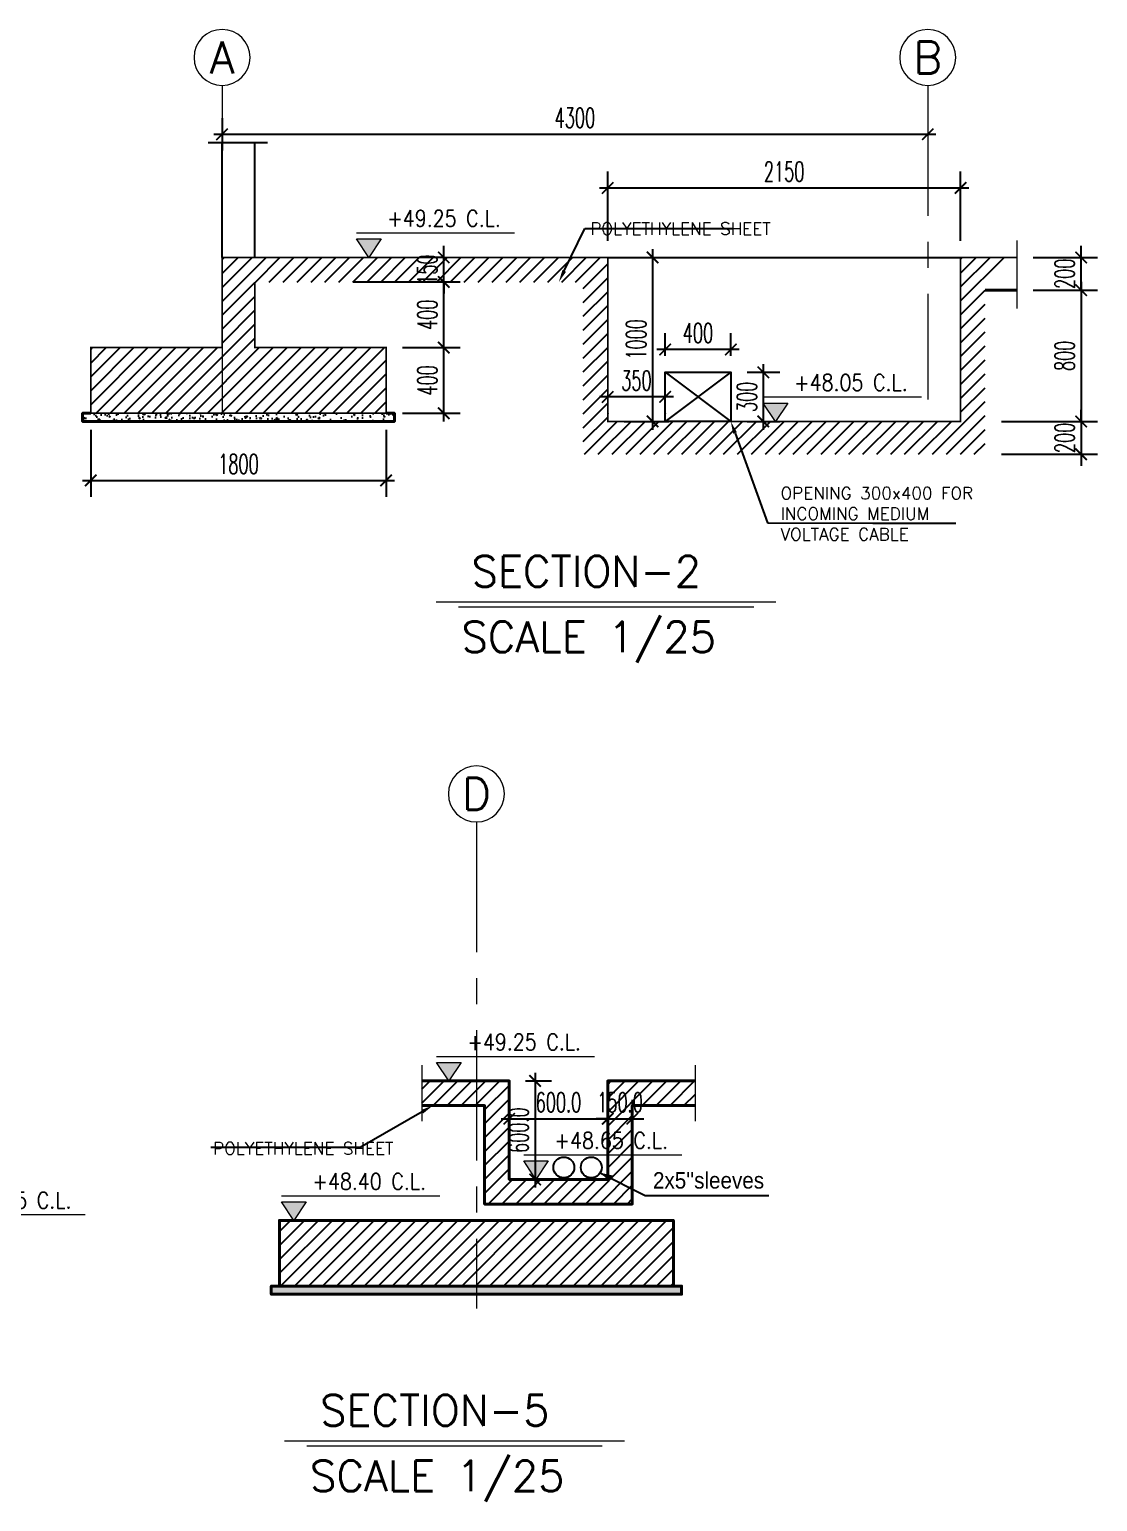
# Model space of a CAD drawing. Extents: x 2556046 to 2673391, y -921360 to -863964.
# Drawn here: x 2636333 to 2642841, y -897818 to -888846 of the extents above; entities that cross this region are included whole.
import ezdxf
from ezdxf import colors
from ezdxf.entities.mleader import LeaderData, LeaderLine
from ezdxf.enums import TextEntityAlignment as Align
from ezdxf.math import Vec2, Vec3

# ---------------------------------------------------------------- set-up
doc = ezdxf.new("R2010")
doc.units = 0
doc.header["$LTSCALE"] = 500
doc.header["$PDMODE"] = 98
doc.header["$PDSIZE"] = -0.01
doc.linetypes.add('CACHE', pattern=[0.375, 0.25, -0.125])
doc.linetypes.add('CENTER', pattern=[50.8, 31.75, -6.35, 6.35, -6.35])
for name, color, linetype in [('10_retini', 7, 'Continuous'), ('hatch', 200, 'Continuous'), ('POLY SHEET', 40, 'Continuous'), ('S-RBAR-HA8', 40, 'Continuous')]:
    doc.layers.add(name, color=color, linetype=linetype)
for name, color, linetype, lineweight in [('A-FLOR-IDEN', 4, 'Continuous', 18), ('A-GRID', 1, 'CENTER', 9), ('A-GRID-IDEN', 10, 'Continuous', 9), ('EN05 - Text', 4, 'Continuous', 20), ('goe-ba-coupé', 4, 'Continuous', 40), ('goe-cotes', 115, 'Continuous', 13), ('goe-vu', 31, 'Continuous', 25), ('TEXT', 7, 'Continuous', 13)]:
    doc.layers.add(name, color=color, linetype=linetype, lineweight=lineweight)
doc.styles.add('Arial', font='arial.ttf')
doc.styles.add('EG_SIMPLEX', font='SIMPLEX.shx')
doc.styles.add('goe-romans', font='ROMANS.shx', dxfattribs={"width": 0.6})
doc.styles.add('ROMANS', font='romans.shx')
doc.styles.add('SIMPLEX', font='simplex_.ttf')
doc.styles.get("Standard").update_dxf_attribs({"font": 'arial.ttf'})
doc.dimstyles.new('goe-50e', dxfattribs={"dimscale": 10, "dimtxt": 12, "dimasz": 7, "dimexe": 10, "dimexo": 10, "dimgap": 4, "dimtad": 1, "dimdec": 1, "dimdsep": 46, "dimtxsty": 'goe-romans', "dimblk": 'ARCHTICK', "dimcen": 4, "dimdle": 5, "dimclrt": 256, "dimazin": 0, "dimtfac": 1, "dimtdec": 1, "dimtix": 1, "dimtmove": 2, "dimatfit": 3, "dimldrblk": 'ARCHTICK', "dimfxl": 5, "dimtfillclr": 256, "dimtolj": 1, "dimarcsym": 0})

# ---------------------------------------------------------------- blocks, each defined once
blk = doc.blocks.new('*U9')
blk.add_hatch(color=256).paths.add_polyline_path([(150, 225), (-150, 225), (0, 0)])
blk.add_line((-150, 300), (1776, 300))
blk.add_lwpolyline([(-150, 225), (150, 225), (0, 0)], close=True)
at = {"style": 'EG_SIMPLEX', "width": 0.85}
for tag, p in [('F.F.L.', (225, 375)), ('C.L.', (225, 39))]:
    blk.add_attdef(tag, p, '', height=200, dxfattribs=at)
blk = doc.blocks.new('_ArchTick')
at = {"color": 0, "linetype": 'ByBlock', "const_width": 0.15}
blk.add_lwpolyline([(-0.5, -0.5), (0.5, 0.5)], dxfattribs=at)
blk = doc.blocks.new('*D158')
at = {"layer": 'Defpoints', "color": 0, "transparency": 16777216}
for p in [(2637506.6, -889287.8), (2641806.6, -889485.1), (2641806.6, -889485.1)]:
    blk.add_point(p, dxfattribs=at)
at = {"layer": 'goe-cotes', "color": 0, "lineweight": -2, "transparency": 16777216}
for p, q in [((2637506.6, -889387.8), (2637506.6, -889585.1)), ((2637456.6, -889485.1), (2641856.6, -889485.1))]:
    blk.add_line(p, q, dxfattribs=at)
at = {"layer": 'goe-cotes', "color": 0, "lineweight": -2, "transparency": 16777216, "xscale": 70, "yscale": 70, "zscale": 70, "rotation": 180}
blk.add_blockref('_ArchTick', (2637506.6, -889485.1), dxfattribs=at)
at = {"layer": 'goe-cotes', "color": 0, "lineweight": -2, "transparency": 16777216, "xscale": 70, "yscale": 70, "zscale": 70}
blk.add_blockref('_ArchTick', (2641806.6, -889485.1), dxfattribs=at)
at = {"layer": 'goe-cotes', "transparency": 16777216, "insert": (2639656.6, -889385.1), "char_height": 120, "attachment_point": 5, "style": 'goe-romans'}
blk.add_mtext('\\A1;4300', dxfattribs=at)
blk = doc.blocks.new('AX-HL')
at = {"color": 1}
blk.add_circle((-0.35, 0), 0.35, dxfattribs=at)
at = {"color": 6, "style": 'SIMPLEX', "width": 0.430328}
blk.add_attdef('N-F', text='', height=0.4, dxfattribs=at).set_placement((-0.6, -0.2), (-0.1, -0.2), align=Align.FIT)
at = {"color": 6, "style": 'SIMPLEX'}
blk.add_attdef('N', text='', height=0.4, dxfattribs=at).set_placement((-0.35, 0), align=Align.MIDDLE)
blk = doc.blocks.new('*D159')
at = {"layer": 'Defpoints', "color": 0, "transparency": 16777216}
for p in [(2636706.6, -891185.6), (2638506.6, -891185.6), (2638506.6, -891594.7)]:
    blk.add_point(p, dxfattribs=at)
at = {"layer": 'goe-cotes', "color": 0, "lineweight": -2, "transparency": 16777216}
for p, q in [((2636706.6, -891285.6), (2636706.6, -891694.7)), ((2638506.6, -891285.6), (2638506.6, -891694.7)), ((2636656.6, -891594.7), (2638556.6, -891594.7))]:
    blk.add_line(p, q, dxfattribs=at)
at = {"layer": 'goe-cotes', "color": 0, "lineweight": -2, "transparency": 16777216, "xscale": 70, "yscale": 70, "zscale": 70, "rotation": 180}
blk.add_blockref('_ArchTick', (2636706.6, -891594.7), dxfattribs=at)
at = {"layer": 'goe-cotes', "color": 0, "lineweight": -2, "transparency": 16777216, "xscale": 70, "yscale": 70, "zscale": 70}
blk.add_blockref('_ArchTick', (2638506.6, -891594.7), dxfattribs=at)
at = {"layer": 'goe-cotes', "transparency": 16777216, "insert": (2637606.6, -891494.7), "char_height": 120, "attachment_point": 5, "style": 'goe-romans'}
blk.add_mtext('\\A1;1800', dxfattribs=at)
blk = doc.blocks.new('*D160')
at = {"layer": 'Defpoints', "color": 0, "transparency": 16777216}
for p in [(2638506.6, -890785.6), (2638857.7, -890785.6), (2638506.6, -891185.6)]:
    blk.add_point(p, dxfattribs=at)
at = {"layer": 'goe-cotes', "color": 0, "lineweight": -2, "transparency": 16777216}
for p, q in [((2638857.7, -891235.6), (2638857.7, -890735.6)), ((2638606.6, -890785.6), (2638957.7, -890785.6)), ((2638606.6, -891185.6), (2638957.7, -891185.6))]:
    blk.add_line(p, q, dxfattribs=at)
at = {"layer": 'goe-cotes', "color": 0, "lineweight": -2, "transparency": 16777216, "xscale": 70, "yscale": 70, "zscale": 70}
for p, rotation in [((2638857.7, -890785.6), 90), ((2638857.7, -891185.6), 270)]:
    blk.add_blockref('_ArchTick', p, dxfattribs=dict(at, rotation=rotation))
at = {"layer": 'goe-cotes', "transparency": 16777216, "insert": (2638757.7, -890985.6), "char_height": 120, "attachment_point": 5, "rotation": 90, "style": 'goe-romans'}
blk.add_mtext('\\A1;400', dxfattribs=at)
blk = doc.blocks.new('*D161')
at = {"layer": 'Defpoints', "color": 0, "transparency": 16777216}
for p in [(2638206.6, -890385.6), (2638857.7, -890385.6), (2638506.6, -890785.6)]:
    blk.add_point(p, dxfattribs=at)
at = {"layer": 'goe-cotes', "color": 0, "lineweight": -2, "transparency": 16777216}
for p, q in [((2638857.7, -890835.6), (2638857.7, -890335.6)), ((2638306.6, -890385.6), (2638957.7, -890385.6)), ((2638606.6, -890785.6), (2638957.7, -890785.6))]:
    blk.add_line(p, q, dxfattribs=at)
at = {"layer": 'goe-cotes', "color": 0, "lineweight": -2, "transparency": 16777216, "xscale": 70, "yscale": 70, "zscale": 70}
for p, rotation in [((2638857.7, -890385.6), 90), ((2638857.7, -890785.6), 270)]:
    blk.add_blockref('_ArchTick', p, dxfattribs=dict(at, rotation=rotation))
at = {"layer": 'goe-cotes', "transparency": 16777216, "insert": (2638757.7, -890585.6), "char_height": 120, "attachment_point": 5, "rotation": 90, "style": 'goe-romans'}
blk.add_mtext('\\A1;400', dxfattribs=at)
blk = doc.blocks.new('*D166')
at = {"layer": 'Defpoints', "color": 0, "transparency": 16777216}
for p in [(2642348.6, -890235.6), (2642741.3, -890235.6), (2642348.6, -890435.6)]:
    blk.add_point(p, dxfattribs=at)
at = {"layer": 'goe-cotes', "color": 0, "lineweight": -2, "transparency": 16777216}
for p, q in [((2642741.3, -890235.6), (2642741.3, -890165.6)), ((2642448.6, -890235.6), (2642841.3, -890235.6)), ((2642741.3, -890435.6), (2642741.3, -890235.6)), ((2642448.6, -890435.6), (2642841.3, -890435.6)), ((2642741.3, -890435.6), (2642741.3, -890505.6))]:
    blk.add_line(p, q, dxfattribs=at)
at = {"layer": 'goe-cotes', "color": 0, "lineweight": -2, "transparency": 16777216, "xscale": 70, "yscale": 70, "zscale": 70}
for p, rotation in [((2642741.3, -890235.6), 270), ((2642741.3, -890435.6), 90)]:
    blk.add_blockref('_ArchTick', p, dxfattribs=dict(at, rotation=rotation))
at = {"layer": 'goe-cotes', "transparency": 16777216, "insert": (2642641.3, -890335.6), "char_height": 120, "attachment_point": 5, "rotation": 90, "style": 'goe-romans'}
blk.add_mtext('\\A1;200', dxfattribs=at)
blk = doc.blocks.new('*D167')
at = {"layer": 'Defpoints', "color": 0, "transparency": 16777216}
for p in [(2642348.6, -890435.6), (2642348.6, -891235.6), (2642741.3, -891235.6)]:
    blk.add_point(p, dxfattribs=at)
at = {"layer": 'goe-cotes', "color": 0, "lineweight": -2, "transparency": 16777216}
for p, q in [((2642448.6, -890435.6), (2642841.3, -890435.6)), ((2642741.3, -890385.6), (2642741.3, -891285.6)), ((2642448.6, -891235.6), (2642841.3, -891235.6))]:
    blk.add_line(p, q, dxfattribs=at)
at = {"layer": 'goe-cotes', "color": 0, "lineweight": -2, "transparency": 16777216, "xscale": 70, "yscale": 70, "zscale": 70}
for p, rotation in [((2642741.3, -890435.6), 90), ((2642741.3, -891235.6), 270)]:
    blk.add_blockref('_ArchTick', p, dxfattribs=dict(at, rotation=rotation))
at = {"layer": 'goe-cotes', "transparency": 16777216, "insert": (2642641.3, -890835.6), "char_height": 120, "attachment_point": 5, "rotation": 90, "style": 'goe-romans'}
blk.add_mtext('\\A1;800', dxfattribs=at)
blk = doc.blocks.new('*D168')
at = {"layer": 'Defpoints', "color": 0, "transparency": 16777216}
for p in [(2642156.6, -891235.6), (2642156.6, -891435.6), (2642741.3, -891435.6)]:
    blk.add_point(p, dxfattribs=at)
at = {"layer": 'goe-cotes', "color": 0, "lineweight": -2, "transparency": 16777216}
for p, q in [((2642741.3, -891235.6), (2642741.3, -891165.6)), ((2642256.6, -891235.6), (2642841.3, -891235.6)), ((2642741.3, -891235.6), (2642741.3, -891435.6)), ((2642256.6, -891435.6), (2642841.3, -891435.6)), ((2642741.3, -891435.6), (2642741.3, -891505.6))]:
    blk.add_line(p, q, dxfattribs=at)
at = {"layer": 'goe-cotes', "color": 0, "lineweight": -2, "transparency": 16777216, "xscale": 70, "yscale": 70, "zscale": 70}
for p, rotation in [((2642741.3, -891235.6), 270), ((2642741.3, -891435.6), 90)]:
    blk.add_blockref('_ArchTick', p, dxfattribs=dict(at, rotation=rotation))
at = {"layer": 'goe-cotes', "transparency": 16777216, "insert": (2642641.3, -891335.6), "char_height": 120, "attachment_point": 5, "rotation": 90, "style": 'goe-romans'}
blk.add_mtext('\\A1;200', dxfattribs=at)
blk = doc.blocks.new('*D169')
at = {"layer": 'Defpoints', "color": 0, "transparency": 16777216}
for p in [(2638857.7, -890235.6), (2638957.7, -890235.6), (2638957.7, -890385.6)]:
    blk.add_point(p, dxfattribs=at)
at = {"layer": 'goe-cotes', "color": 0, "lineweight": -2, "transparency": 16777216}
for p, q in [((2638857.7, -890235.6), (2638857.7, -890165.6)), ((2638857.7, -890235.6), (2638757.7, -890235.6)), ((2638857.7, -890385.6), (2638857.7, -890235.6)), ((2638857.7, -890385.6), (2638757.7, -890385.6)), ((2638857.7, -890385.6), (2638857.7, -890455.6))]:
    blk.add_line(p, q, dxfattribs=at)
at = {"layer": 'goe-cotes', "color": 0, "lineweight": -2, "transparency": 16777216, "xscale": 70, "yscale": 70, "zscale": 70}
for p, rotation in [((2638857.7, -890235.6), 270), ((2638857.7, -890385.6), 90)]:
    blk.add_blockref('_ArchTick', p, dxfattribs=dict(at, rotation=rotation))
at = {"layer": 'goe-cotes', "transparency": 16777216, "insert": (2638757.7, -890310.6), "char_height": 120, "attachment_point": 5, "rotation": 90, "style": 'goe-romans'}
blk.add_mtext('\\A1;150', dxfattribs=at)
blk = doc.blocks.new('*D170')
at = {"layer": 'Defpoints', "color": 0, "transparency": 16777216}
for p in [(2639856.6, -890235.6), (2639856.6, -891235.6), (2640130, -891235.6)]:
    blk.add_point(p, dxfattribs=at)
at = {"layer": 'goe-cotes', "color": 0, "lineweight": -2, "transparency": 16777216}
for p, q in [((2640130, -890185.6), (2640130, -891285.6)), ((2639956.6, -890235.6), (2640230, -890235.6)), ((2639956.6, -891235.6), (2640230, -891235.6))]:
    blk.add_line(p, q, dxfattribs=at)
at = {"layer": 'goe-cotes', "color": 0, "lineweight": -2, "transparency": 16777216, "xscale": 70, "yscale": 70, "zscale": 70}
for p, rotation in [((2640130, -890235.6), 90), ((2640130, -891235.6), 270)]:
    blk.add_blockref('_ArchTick', p, dxfattribs=dict(at, rotation=rotation))
at = {"layer": 'goe-cotes', "transparency": 16777216, "insert": (2640030, -890735.6), "char_height": 120, "attachment_point": 5, "rotation": 90, "style": 'goe-romans'}
blk.add_mtext('\\A1;1000', dxfattribs=at)
blk = doc.blocks.new('*D171')
at = {"layer": 'Defpoints', "color": 0, "transparency": 16777216}
for p in [(2642006.6, -889812.6), (2639856.6, -890235.6), (2642006.6, -890235.6)]:
    blk.add_point(p, dxfattribs=at)
at = {"layer": 'goe-cotes', "color": 0, "lineweight": -2, "transparency": 16777216}
for p, q in [((2639856.6, -890135.6), (2639856.6, -889712.6)), ((2642006.6, -890135.6), (2642006.6, -889712.6)), ((2639806.6, -889812.6), (2642056.6, -889812.6))]:
    blk.add_line(p, q, dxfattribs=at)
at = {"layer": 'goe-cotes', "color": 0, "lineweight": -2, "transparency": 16777216, "xscale": 70, "yscale": 70, "zscale": 70, "rotation": 180}
blk.add_blockref('_ArchTick', (2639856.6, -889812.6), dxfattribs=at)
at = {"layer": 'goe-cotes', "color": 0, "lineweight": -2, "transparency": 16777216, "xscale": 70, "yscale": 70, "zscale": 70}
blk.add_blockref('_ArchTick', (2642006.6, -889812.6), dxfattribs=at)
at = {"layer": 'goe-cotes', "transparency": 16777216, "insert": (2640931.6, -889712.6), "char_height": 120, "attachment_point": 5, "style": 'goe-romans'}
blk.add_mtext('\\A1;2150', dxfattribs=at)
blk = doc.blocks.new('*D320')
at = {"layer": 'Defpoints', "color": 0, "transparency": 16777216}
for p in [(2639256.6, -895476.7), (2639856.6, -895454.3), (2639856.6, -895485.3)]:
    blk.add_point(p, dxfattribs=at)
at = {"layer": 'goe-cotes', "color": 0, "lineweight": -2, "transparency": 16777216}
for p, q in [((2639206.6, -895485.3), (2639906.6, -895485.3)), ((2639256.6, -895576.7), (2639256.6, -895585.3)), ((2639856.6, -895554.3), (2639856.6, -895585.3))]:
    blk.add_line(p, q, dxfattribs=at)
at = {"layer": 'goe-cotes', "color": 0, "lineweight": -2, "transparency": 16777216, "xscale": 70, "yscale": 70, "zscale": 70, "rotation": 180}
blk.add_blockref('_ArchTick', (2639256.6, -895485.3), dxfattribs=at)
at = {"layer": 'goe-cotes', "color": 0, "lineweight": -2, "transparency": 16777216, "xscale": 70, "yscale": 70, "zscale": 70}
blk.add_blockref('_ArchTick', (2639856.6, -895485.3), dxfattribs=at)
at = {"layer": 'goe-cotes', "transparency": 16777216, "insert": (2639556.6, -895385.3), "char_height": 120, "attachment_point": 5, "style": 'goe-romans'}
blk.add_mtext('\\A1;600.0', dxfattribs=at)
blk = doc.blocks.new('*D321')
at = {"layer": 'Defpoints', "color": 0, "transparency": 16777216}
for p in [(2639256.6, -895254.9), (2639256.6, -895854.9), (2639414.4, -895854.9)]:
    blk.add_point(p, dxfattribs=at)
at = {"layer": 'goe-cotes', "color": 0, "lineweight": -2, "transparency": 16777216}
for p, q in [((2639414.4, -895204.9), (2639414.4, -895904.9)), ((2639356.6, -895254.9), (2639514.4, -895254.9)), ((2639356.6, -895854.9), (2639514.4, -895854.9))]:
    blk.add_line(p, q, dxfattribs=at)
at = {"layer": 'goe-cotes', "color": 0, "lineweight": -2, "transparency": 16777216, "xscale": 70, "yscale": 70, "zscale": 70}
for p, rotation in [((2639414.4, -895254.9), 90), ((2639414.4, -895854.9), 270)]:
    blk.add_blockref('_ArchTick', p, dxfattribs=dict(at, rotation=rotation))
at = {"layer": 'goe-cotes', "transparency": 16777216, "insert": (2639314.4, -895554.9), "char_height": 120, "attachment_point": 5, "rotation": 90, "style": 'goe-romans'}
blk.add_mtext('\\A1;600.0', dxfattribs=at)
blk = doc.blocks.new('*D322')
at = {"layer": 'Defpoints', "color": 0, "transparency": 16777216}
for p in [(2639856.6, -895269.9), (2640006.6, -895269.9), (2640006.6, -895485.3)]:
    blk.add_point(p, dxfattribs=at)
at = {"layer": 'goe-cotes', "color": 0, "lineweight": -2, "transparency": 16777216}
for p, q in [((2639856.6, -895369.9), (2639856.6, -895585.3)), ((2640006.6, -895369.9), (2640006.6, -895585.3)), ((2639856.6, -895485.3), (2639786.6, -895485.3)), ((2639856.6, -895485.3), (2640006.6, -895485.3)), ((2640006.6, -895485.3), (2640076.6, -895485.3))]:
    blk.add_line(p, q, dxfattribs=at)
at = {"layer": 'goe-cotes', "color": 0, "lineweight": -2, "transparency": 16777216, "xscale": 70, "yscale": 70, "zscale": 70}
blk.add_blockref('_ArchTick', (2639856.6, -895485.3), dxfattribs=at)
at = {"layer": 'goe-cotes', "color": 0, "lineweight": -2, "transparency": 16777216, "xscale": 70, "yscale": 70, "zscale": 70, "rotation": 180}
blk.add_blockref('_ArchTick', (2640006.6, -895485.3), dxfattribs=at)
at = {"layer": 'goe-cotes', "transparency": 16777216, "insert": (2639931.6, -895385.3), "char_height": 120, "attachment_point": 5, "style": 'goe-romans'}
blk.add_mtext('\\A1;150.0', dxfattribs=at)
blk = doc.blocks.new('*D346')
at = {"layer": 'Defpoints', "color": 0, "transparency": 16777216}
for p in [(2640606.6, -890935.6), (2640606.6, -891235.6), (2640804.7, -891235.6)]:
    blk.add_point(p, dxfattribs=at)
at = {"layer": 'goe-cotes', "color": 0, "lineweight": -2, "transparency": 16777216}
for p, q in [((2640804.7, -890885.6), (2640804.7, -891285.6)), ((2640706.6, -890935.6), (2640904.7, -890935.6)), ((2640706.6, -891235.6), (2640904.7, -891235.6))]:
    blk.add_line(p, q, dxfattribs=at)
at = {"layer": 'goe-cotes', "color": 0, "lineweight": -2, "transparency": 16777216, "xscale": 70, "yscale": 70, "zscale": 70}
for p, rotation in [((2640804.7, -890935.6), 90), ((2640804.7, -891235.6), 270)]:
    blk.add_blockref('_ArchTick', p, dxfattribs=dict(at, rotation=rotation))
at = {"layer": 'goe-cotes', "transparency": 16777216, "insert": (2640704.7, -891085.6), "char_height": 120, "attachment_point": 5, "rotation": 90, "style": 'goe-romans'}
blk.add_mtext('\\A1;300', dxfattribs=at)
blk = doc.blocks.new('*D347')
at = {"layer": 'Defpoints', "color": 0, "transparency": 16777216}
for p in [(2640206.6, -890796.7), (2640206.6, -890935.6), (2640606.6, -890935.6)]:
    blk.add_point(p, dxfattribs=at)
at = {"layer": 'goe-cotes', "color": 0, "lineweight": -2, "transparency": 16777216}
for p, q in [((2640206.6, -890835.6), (2640206.6, -890696.7)), ((2640606.6, -890835.6), (2640606.6, -890696.7)), ((2640656.6, -890796.7), (2640156.6, -890796.7))]:
    blk.add_line(p, q, dxfattribs=at)
at = {"layer": 'goe-cotes', "color": 0, "lineweight": -2, "transparency": 16777216, "xscale": 70, "yscale": 70, "zscale": 70, "rotation": 180}
blk.add_blockref('_ArchTick', (2640206.6, -890796.7), dxfattribs=at)
at = {"layer": 'goe-cotes', "color": 0, "lineweight": -2, "transparency": 16777216, "xscale": 70, "yscale": 70, "zscale": 70}
blk.add_blockref('_ArchTick', (2640606.6, -890796.7), dxfattribs=at)
at = {"layer": 'goe-cotes', "transparency": 16777216, "insert": (2640406.6, -890696.7), "char_height": 120, "attachment_point": 5, "style": 'goe-romans'}
blk.add_mtext('\\A1;400', dxfattribs=at)
blk = doc.blocks.new('*D351')
at = {"layer": 'Defpoints', "color": 0, "transparency": 16777216}
for p in [(2639856.6, -891085.6), (2639856.6, -891086.1), (2640206.6, -891085.6)]:
    blk.add_point(p, dxfattribs=at)
at = {"layer": 'goe-cotes', "color": 0, "lineweight": -2, "transparency": 16777216}
for p, q in [((2640256.6, -891086.1), (2639806.6, -891086.1)), ((2639856.6, -891185.6), (2639856.6, -891186.1)), ((2640206.6, -891185.6), (2640206.6, -891186.1))]:
    blk.add_line(p, q, dxfattribs=at)
at = {"layer": 'goe-cotes', "color": 0, "lineweight": -2, "transparency": 16777216, "xscale": 70, "yscale": 70, "zscale": 70, "rotation": 180}
blk.add_blockref('_ArchTick', (2639856.6, -891086.1), dxfattribs=at)
at = {"layer": 'goe-cotes', "color": 0, "lineweight": -2, "transparency": 16777216, "xscale": 70, "yscale": 70, "zscale": 70}
blk.add_blockref('_ArchTick', (2640206.6, -891086.1), dxfattribs=at)
at = {"layer": 'goe-cotes', "transparency": 16777216, "insert": (2640031.6, -890986.1), "char_height": 120, "attachment_point": 5, "style": 'goe-romans'}
blk.add_mtext('\\A1;350', dxfattribs=at)

msp = doc.modelspace()

# ---------------------------------------------------------------- hatches: boundary and pattern name
at = {"layer": '10_retini'}
h = msp.add_hatch(dxfattribs=at)
h.set_pattern_fill('AR-CONC', color=8, scale=0.5)
h.set_pattern_definition([(50, (-235.13, 21.48), (91.0923345, -7.9695428), [9.525, -104.775]), (355, (-235.13, 21.48), (-17.6217107, 95.5284226), [7.62, -83.820292]), (100.4514447, (-227.54, 20.81), (73.4706235, 87.558876), [8.0950044, -89.0451223]), (46.1842, (-235.13, 46.88), (135.5395204, -21.021164), [14.2875, -157.1625]), (96.6355576, (-223.83, 45.13), (118.702067, 123.713062), [12.1425116, -133.567804]), (351.184151, (-235.13, 46.88), (118.702067, 123.713062), [11.4299835, -125.729866]), (21, (-222.43, 40.53), (75.8071956, -51.132599), [9.525, -104.775]), (326, (-222.43, 40.53), (30.9010142, 92.093983), [7.62, -83.82]), (71.451445, (-216.11, 36.27), (106.7082096, 40.9613844), [8.0950044, -89.0449688]), (37.5, (-235.13, 21.478), (1.54430163, 42.27751944), [0, -82.804, 0, -85.09, 0, -84.1375]), (7.5, (-235.13, 21.478), (33.40983126, 50.0902874), [0, -48.514, 0, -80.899, 0, -32.0675]), (327.5, (-263.45, 21.478), (67.7952976, -2.864372), [0, -31.75, 0, -99.06, 0, -131.445]), (317.5, (-276.15, 21.48), (74.0645907, 12.7132455), [0, -41.275, 0, -65.786, 0, -93.345])])
h.paths.add_polyline_path([(2638556.6, -891235.62), (2638556.6, -891185.62), (2638506.6, -891185.62), (2636706.6, -891185.62), (2636656.6, -891185.62), (2636656.6, -891235.62), (2636706.6, -891235.62)])
h = msp.add_hatch(dxfattribs=at)
h.set_pattern_fill('AR-CONC', color=8, scale=0.5)
h.paths.add_polyline_path([(2639056.59, -896504.94), (2637856.59, -896504.94), (2637806.59, -896504.94), (2637806.59, -896554.94), (2637856.59, -896554.94), (2639056.59, -896554.94)])
h.paths.add_polyline_path([(2640306.59, -896504.94), (2640256.59, -896504.94), (2639056.59, -896504.94), (2639056.59, -896554.94), (2640306.59, -896554.94)])
at = {"layer": 'hatch'}
h = msp.add_hatch(dxfattribs=at)
h.set_pattern_fill('_USER', color=256, scale=60, angle=45, pattern_type=0)
h.set_pattern_definition([(45, (0, 0), (-42.4264069, 42.4264069), [])])
edge = h.paths.add_edge_path()
edge.add_line((2642156.6, -890435.62), (2642156.6, -891435.62))
edge.add_line((2642156.6, -891435.62), (2639706.6, -891435.62))
edge.add_line((2639706.6, -891435.62), (2639706.6, -890385.62))
edge.add_line((2639706.6, -890385.62), (2637706.6, -890385.62))
edge.add_line((2637706.6, -890385.62), (2637706.6, -890785.62))
edge.add_line((2637706.6, -890785.62), (2638506.6, -890785.62))
edge.add_line((2638506.6, -890785.62), (2638506.6, -891185.62))
edge.add_line((2638506.6, -891185.62), (2636706.6, -891185.62))
edge.add_line((2636706.6, -891185.62), (2636706.6, -890785.62))
edge.add_line((2636706.6, -890785.62), (2637506.6, -890785.62))
edge.add_line((2637506.6, -890785.62), (2637506.6, -890235.62))
edge.add_line((2637506.6, -890235.62), (2639856.6, -890235.62))
edge.add_line((2639856.6, -890235.62), (2639856.6, -891235.62))
edge.add_line((2639856.6, -891235.62), (2642006.6, -891235.62))
edge.add_line((2642006.6, -891235.62), (2642006.6, -890235.62))
edge.add_line((2642006.6, -890235.62), (2642348.6, -890235.62))
h = msp.add_hatch(dxfattribs=at)
h.set_pattern_fill('_USER', color=256, scale=60, angle=45, pattern_type=0)
h.set_pattern_definition([(45, (-16628.37, -4997.84), (-42.4264069, 42.4264069), [])])
h.paths.add_polyline_path([(2640006.59, -895404.94), (2640389.25, -895404.94), (2640389.25, -895254.94), (2639856.59, -895254.94), (2639856.59, -895854.94), (2639256.59, -895854.94), (2639256.59, -895254.94), (2639056.59, -895254.94), (2639056.59, -895404.94), (2639106.59, -895404.94), (2639106.59, -896004.94), (2640006.59, -896004.94)])
h.paths.add_polyline_path([(2639056.59, -895254.94), (2638723.93, -895254.94), (2638723.93, -895404.94), (2639056.59, -895404.94)])
h.paths.add_polyline_path([(2640256.59, -896104.94), (2640006.59, -896104.94), (2639106.59, -896104.94), (2639056.59, -896104.94), (2639056.59, -896504.94), (2640256.59, -896504.94)])
h.paths.add_polyline_path([(2639056.59, -896104.94), (2637856.59, -896104.94), (2637856.59, -896504.94), (2639056.59, -896504.94)])

# ---------------------------------------------------------------- linework, layer by layer
at = {"color": 7}
for p, q in [((2640606.6, -890935.62), (2640206.6, -891235.62)), ((2640206.6, -890935.62), (2640606.6, -891235.62))]:
    msp.add_line(p, q, dxfattribs=at)
msp.add_lwpolyline([(2640606.6, -891235.62), (2640206.6, -891235.62), (2640206.6, -890935.62), (2640606.6, -890935.62)], close=True, dxfattribs=at)
at = {"layer": 'A-GRID', "ltscale": 0.05}
for p, q in [((2637506.6, -889187.62), (2637506.6, -891185.99)), ((2641806.6, -889187.62), (2641806.6, -891100.97)), ((2639056.59, -893676.18), (2639056.59, -896640.81))]:
    msp.add_line(p, q, dxfattribs=at)
at = {"layer": 'EN05 - Text', "color": 7, "linetype": 'Continuous', "lineweight": 0, "ltscale": 100}
for p, q in [((2640881.62, -892336.86), (2638810.74, -892336.86)), ((2639958.61, -897450.47), (2637887.72, -897450.47))]:
    msp.add_line(p, q, dxfattribs=at)
at = {"layer": 'EN05 - Text', "color": 3, "linetype": 'Continuous', "lineweight": 0, "ltscale": 100}
for p, q in [((2640745.97, -892366.86), (2638946.39, -892366.86)), ((2639822.96, -897480.47), (2638023.37, -897480.47))]:
    msp.add_line(p, q, dxfattribs=at)
at = {"layer": 'goe-ba-coupé', "ltscale": 1000}
msp.add_line((2642156.6, -890435.62), (2642348.6, -890435.62), dxfattribs=at)
msp.add_lwpolyline([(2642156.6, -890435.62, 0, 0, 0), (2642156.6, -891435.62, 0, 0, 0), (2639706.6, -891435.62, 0, 0, 0), (2639706.6, -890385.62, 0, 0, 0), (2637706.6, -890385.62, 10, 10, 0), (2637706.6, -890385.62, 10, 10, 0), (2637706.6, -890785.62, 10, 10, 0), (2638506.6, -890785.62, 10, 10, 0), (2638506.6, -891185.62, 10, 10, 0), (2636706.6, -891185.62, 10, 10, 0), (2636706.6, -890785.62, 10, 10, 0), (2637506.6, -890785.62, 10, 10, 0), (2637506.6, -890235.62, 10, 10, 0), (2639856.6, -890235.62, 10, 10, 0), (2639856.6, -891235.62, 10, 10, 0), (2642006.6, -891235.62, 10, 10, 0), (2642006.6, -890235.62, 10, 10, 0), (2642348.6, -890235.62, 0, 0, 0)], format="xyseb", dxfattribs=at)
for points in [[(2638506.6, -891185.62), (2638556.6, -891185.62), (2638556.6, -891235.62), (2636706.6, -891235.62), (2636656.6, -891235.62), (2636656.6, -891185.62), (2636706.6, -891185.62)], [(2638723.93, -895254.94), (2639256.59, -895254.94), (2639256.59, -895854.94), (2639856.59, -895854.94), (2639856.59, -895254.94), (2640389.25, -895254.94)], [(2640389.25, -895404.94), (2640006.59, -895404.94), (2640006.59, -896004.94), (2639106.59, -896004.94), (2639106.59, -895404.94), (2638723.93, -895404.94)], [(2640256.59, -896504.94), (2640306.59, -896504.94), (2640306.59, -896554.94), (2637856.59, -896554.94), (2637806.59, -896554.94), (2637806.59, -896504.94), (2637856.59, -896504.94)]]:
    msp.add_lwpolyline(points, dxfattribs=at)
msp.add_lwpolyline([(2639106.59, -896104.94), (2640006.59, -896104.94), (2640256.59, -896104.94), (2640256.59, -896504.94), (2637856.59, -896504.94), (2637856.59, -896104.94)], close=True, dxfattribs=at)
at = {"layer": 'goe-cotes'}
for p, q in [((2642348.6, -890133.38), (2642348.6, -890546.17)), ((2638723.93, -895159.52), (2638723.93, -895500.37)), ((2640389.25, -895159.52), (2640389.25, -895500.37))]:
    msp.add_line(p, q, dxfattribs=at)
at = {"layer": 'goe-vu', "ltscale": 1000}
for p, q in [((2637783.84, -889536.56), (2637421.65, -889536.56)), ((2637506.6, -890235.62), (2637506.6, -889536.56)), ((2637706.6, -890235.62), (2637706.6, -889536.56)), ((2639856.6, -890235.62), (2642006.6, -890235.62))]:
    msp.add_line(p, q, dxfattribs=at)
at = {"layer": 'POLY SHEET', "linetype": 'CACHE', "const_width": 10}
for points in [[(2642156.6, -890435.62), (2642348.6, -890435.62)], [(2638723.93, -895404.94), (2639106.59, -895404.94)], [(2640006.59, -895404.94), (2640389.25, -895404.94)]]:
    msp.add_lwpolyline(points, dxfattribs=at)
at = {"layer": 'S-RBAR-HA8', "color": 7}
msp.add_lwpolyline([(2639810.59, -895815.07, 0, 40, 0), (2639877.05, -895848.66, 40, 40, 0)], format="xyseb", dxfattribs=at)
msp.add_lwpolyline([(2639810.59, -895815.07), (2640084.47, -895953.48), (2640838.77, -895953.48)], dxfattribs=at)
for centre in [(2639589.25, -895782.06), (2639756.35, -895782.06)]:
    msp.add_circle(centre, 63.5, dxfattribs=at)

# ---------------------------------------------------------------- block references
at = {"layer": 'A-FLOR-IDEN'}
ref = msp.add_blockref('*U9', (2638400.75, -890235.62), dxfattribs=dict(at, xscale=0.4999999999999998, yscale=0.4999999999999998, zscale=0.4999999999999998))
ref.add_attrib('F.F.L.', '+49.25 C.L.', (2638513.25, -890048.12), dxfattribs={"layer": '0', "height": 100, "style": 'EG_SIMPLEX', "width": 0.85})
ref = msp.add_blockref('*U9', (2640879.67, -891235.62), dxfattribs=dict(at, xscale=0.4999999999999998, yscale=0.4999999999999998, zscale=0.4999999999999998))
ref.add_attrib('F.F.L.', '+48.05 C.L.', (2640992.17, -891048.12), dxfattribs={"layer": '0', "height": 100, "style": 'EG_SIMPLEX', "width": 0.85})
ref = msp.add_blockref('*U9', (2638888.93, -895254.94), dxfattribs=dict(at, xscale=0.4999999999999998, yscale=0.4999999999999998, zscale=0.4999999999999998))
ref.add_attrib('F.F.L.', '+49.25 C.L.', (2639001.43, -895067.44), dxfattribs={"layer": '0', "height": 100, "style": 'EG_SIMPLEX', "width": 0.85})
ref = msp.add_blockref('*U9', (2639419.62, -895854.94), dxfattribs=dict(at, xscale=0.4999999999999998, yscale=0.4999999999999998, zscale=0.4999999999999998))
ref.add_attrib('F.F.L.', '+48.65 C.L.', (2639532.12, -895667.44), dxfattribs={"layer": '0', "height": 100, "style": 'EG_SIMPLEX', "width": 0.85})
ref = msp.add_blockref('*U9', (2637944.76, -896104.94), dxfattribs=dict(at, xscale=0.4999999999999998, yscale=0.4999999999999998, zscale=0.4999999999999998))
ref.add_attrib('F.F.L.', '+48.40 C.L.', (2638057.26, -895917.44), dxfattribs={"layer": '0', "height": 100, "style": 'EG_SIMPLEX', "width": 0.85})
ref = msp.add_blockref('*U9', (2635784.26, -896219.62), dxfattribs=dict(at, xscale=0.4999999999999998, yscale=0.4999999999999998, zscale=0.4999999999999998))
ref.add_attrib('F.F.L.', '+53.55 C.L.', (2635896.76, -896032.12), dxfattribs={"layer": '0', "height": 100, "style": 'EG_SIMPLEX', "width": 0.85})
at = {"layer": 'A-GRID-IDEN'}
ref = msp.add_blockref('AX-HL', (2637677.22, -889016.99), dxfattribs=dict(at, xscale=-487.5, yscale=487.4999999999998, zscale=487.5, rotation=180))
ref.add_attrib('N', 'A', dxfattribs={"layer": '0', "color": 6, "height": 195, "style": 'SIMPLEX'}).set_placement((2637506.6, -889016.99), align=Align.MIDDLE_CENTER)
ref = msp.add_blockref('AX-HL', (2641977.22, -889016.99), dxfattribs=dict(at, xscale=-487.5, yscale=487.4999999999998, zscale=487.5, rotation=180))
ref.add_attrib('N', 'B', dxfattribs={"layer": '0', "color": 6, "height": 195, "style": 'SIMPLEX'}).set_placement((2641806.6, -889016.99), align=Align.MIDDLE_CENTER)
ref = msp.add_blockref('AX-HL', (2639227.21, -893505.56), dxfattribs=dict(at, xscale=-487.5, yscale=487.4999999999998, zscale=487.5, rotation=180))
ref.add_attrib('N', 'D', dxfattribs={"layer": '0', "color": 6, "height": 195, "style": 'SIMPLEX'}).set_placement((2639056.59, -893505.56), align=Align.MIDDLE_CENTER)

# ---------------------------------------------------------------- texts
at = {"layer": 'EN05 - Text', "color": 4, "linetype": 'Continuous', "lineweight": 0, "ltscale": 100, "style": 'ROMANS'}
for s, p in [('SECTION-2', (2639026.86, -892242.69)), ('SCALE 1/25', (2638965.67, -892642.26)), ('SECTION-5', (2638103.84, -897356.3)), ('SCALE 1/25', (2638042.65, -897755.87))]:
    msp.add_text(s, height=187.5, dxfattribs=at).set_placement(p)
at = {"layer": 'EN05 - Text', "linetype": 'Continuous', "lineweight": 0, "ltscale": 100, "char_height": 75, "style": 'ROMANS'}
for s, insert, width, attachment_point in [('\\pxql;POLYETHYLENE SHEET', (2640845.64, -890060.38), 1095.2829, 6), ('\\pxr5.6276;OPENING 300x400 FOR INCOMING MEDIUM VOLTAGE CABLE', (2640909.81, -891797.69), 1863.8377, 4), ('\\pxql;POLYETHYLENE SHEET', (2637452.09, -895665.98), 1095.2829, 4)]:
    msp.add_mtext(s, dxfattribs=dict(at, insert=insert, width=width, attachment_point=attachment_point))
at = {"layer": 'TEXT', "style": 'Arial', "width": 0.9}
msp.add_text("2x5''sleeves", height=100, rotation=360, dxfattribs=at).set_placement((2640132.51, -895910.85))

# ---------------------------------------------------------------- dimensions: what is measured, and where the dimension line sits
at = {"layer": 'goe-cotes'}
for base, p1, p2, picture, middle in [((2641806.6, -889485.14), (2637506.6, -889287.79), (2641806.6, -889485.14), '*D158', (2639656.6, -889385.14)), ((2642006.6, -889812.57), (2639856.6, -890235.62), (2642006.6, -890235.62), '*D171', (2640931.6, -889712.57)), ((2640206.6, -890796.71), (2640606.6, -890935.62), (2640206.6, -890935.62), '*D347', (2640406.6, -890696.71)), ((2639856.6, -891086.06), (2640206.6, -891085.62), (2639856.6, -891085.62), '*D351', (2640031.6, -890986.06)), ((2638506.6, -891594.69), (2636706.6, -891185.62), (2638506.6, -891185.62), '*D159', (2637606.6, -891494.69))]:
    dim = msp.add_linear_dim(base=base, p1=p1, p2=p2, dimstyle='goe-50e', dxfattribs=at)
    dim.commit()
    dim.dimension.update_dxf_attribs({"geometry": picture, "text_midpoint": middle})
for base, p1, p2, picture, middle in [((2638857.73, -890235.62), (2638957.73, -890385.62), (2638957.73, -890235.62), '*D169', (2638757.73, -890310.62)), ((2640130.03, -891235.62), (2639856.6, -890235.62), (2639856.6, -891235.62), '*D170', (2640030.03, -890735.62)), ((2642741.32, -890235.62), (2642348.6, -890435.62), (2642348.6, -890235.62), '*D166', (2642641.32, -890335.62)), ((2638857.73, -890385.62), (2638506.6, -890785.62), (2638206.6, -890385.62), '*D161', (2638757.73, -890585.62)), ((2642741.32, -891235.62), (2642348.6, -890435.62), (2642348.6, -891235.62), '*D167', (2642641.32, -890835.62)), ((2638857.73, -890785.62), (2638506.6, -891185.62), (2638506.6, -890785.62), '*D160', (2638757.73, -890985.62)), ((2640804.67, -891235.62), (2640606.6, -890935.62), (2640606.6, -891235.62), '*D346', (2640704.67, -891085.62)), ((2642741.32, -891435.62), (2642156.6, -891235.62), (2642156.6, -891435.62), '*D168', (2642641.32, -891335.62))]:
    dim = msp.add_linear_dim(base=base, p1=p1, p2=p2, angle=90, dimstyle='goe-50e', dxfattribs=at)
    dim.commit()
    dim.dimension.update_dxf_attribs({"geometry": picture, "text_midpoint": middle})
at = {"layer": 'goe-cotes', "color": 7}
dim = msp.add_linear_dim(base=(2639414.43, -895854.94), p1=(2639256.59, -895254.94), p2=(2639256.59, -895854.94), angle=90, dimstyle='goe-50e', override={"dimzin": 0}, dxfattribs=at)
dim.commit()
dim.dimension.update_dxf_attribs({"geometry": '*D321', "text_midpoint": (2639314.43, -895554.94)})
for base, p1, p2, picture, middle in [((2639856.59, -895485.29), (2639256.59, -895476.68), (2639856.59, -895454.28), '*D320', (2639556.59, -895385.29)), ((2640006.59, -895485.29), (2639856.59, -895269.91), (2640006.59, -895269.91), '*D322', (2639931.59, -895385.29))]:
    dim = msp.add_linear_dim(base=base, p1=p1, p2=p2, dimstyle='goe-50e', override={"dimzin": 0}, dxfattribs=at)
    dim.commit()
    dim.dimension.update_dxf_attribs({"geometry": picture, "text_midpoint": middle})

# ---------------------------------------------------------------- leaders
at = {"layer": 'EN05 - Text', "linetype": 'Continuous', "lineweight": 0, "ltscale": 100}
ml = msp.add_multileader_mtext('Standard', dxfattribs=at)
ml.set_content('', color=256)
ml.set_leader_properties()
ml.build(insert=Vec2(0, 0))
ml.multileader.update_dxf_attribs({"text_right_attachment_type": 6, "dogleg_length": 0.36, "arrow_head_size": 75})
ctx = ml.context
ctx.base_point, ctx.char_height, ctx.arrow_head_size, ctx.landing_gap_size, ctx.plane_origin = Vec3(2640622.57, -890060.16), 8, 75, 4, Vec3(2646244.17, -892924.75)
ctx.right_attachment, ctx.text_align_type = 6, 2
notes = []
notes.append((ctx, [(0, (1, 1, 0), (2640404.63, -890060.16), (1, 0), 217.95, [(0, [(2639558.82, -890385.62), (2639716.37, -890060.16)], 0, [])])]))
ctx.mtext.insert, ctx.mtext.alignment, ctx.mtext.flow_direction = Vec3(2640626.57, -890056.16), 3, 5
ml = msp.add_multileader_mtext('Standard', dxfattribs=at)
ml.set_content('', color=256)
ml.set_leader_properties()
ml.build(insert=Vec2(0, 0))
ml.multileader.update_dxf_attribs({"text_right_attachment_type": 6, "dogleg_length": 0.36, "arrow_head_size": 75})
ctx = ml.context
ctx.base_point, ctx.arrow_head_size, ctx.plane_origin = Vec3(2641977.6, -891855.53), 75, Vec3(2638644.91, -893515.63)
ctx.right_attachment, ctx.text_align_type = 6, 2
notes.append((ctx, [(1, (1, 1, 0), (2641471.49, -891855.53), (1, 0), 506.1, [(0, [(2640606.6, -891235.62), (2640831.09, -891853.53)], 0, [])])]))
ctx.mtext.insert, ctx.mtext.alignment, ctx.mtext.flow_direction = Vec3(2641979.6, -891853.53), 3, 5
ml = msp.add_multileader_mtext('Standard', dxfattribs=at)
ml.set_content('', color=256)
ml.set_leader_properties()
ml.build(insert=Vec2(0, 0))
ml.multileader.update_dxf_attribs({"text_right_attachment_type": 6, "dogleg_length": 0.36, "arrow_head_size": 75})
ctx = ml.context
ctx.base_point, ctx.char_height, ctx.arrow_head_size, ctx.landing_gap_size, ctx.plane_origin = Vec3(2637434.06, -895657.11), 8, 75, 4, Vec3(2631820.46, -898525.7)
ctx.right_attachment = 6
notes.append((ctx, [(0, (1, 1, 0), (2637660, -895661.11), (-1, 0), 217.95, [(0, [(2638790.95, -895404.94), (2638348.26, -895661.11)], 0, [])])]))
ctx.mtext.insert, ctx.mtext.flow_direction = Vec3(2637438.06, -895653.11), 5
for ctx, leaders in notes:
    for number, flags, end, landing, length, lines in leaders:
        leader = LeaderData()
        leader.index, (leader.has_last_leader_line, leader.has_dogleg_vector, leader.attachment_direction) = number, flags
        leader.last_leader_point, leader.dogleg_vector, leader.dogleg_length = Vec3(end), Vec3(landing), length
        for number, points, colour, breaks in lines:
            line = LeaderLine()
            line.index, line.vertices, line.color, line.breaks = number, Vec3.list(points), colors.encode_raw_color(colour), breaks
            leader.lines.append(line)
        ctx.leaders.append(leader)

doc.saveas('drawing.dxf')
